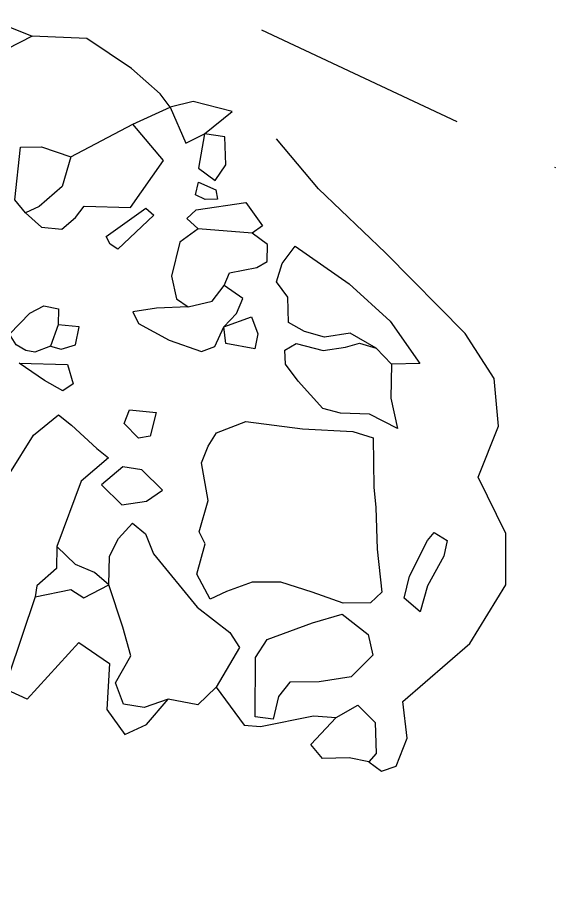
# Model space of a CAD drawing. Header units: metres. Extents: x -1500 to -958, y -1228 to -671.
# Drawn here: x -1249.1 to -1187, y -889.5 to -788.7 of the extents above; entities that cross this region are included whole.
import ezdxf

# ---------------------------------------------------------------- set-up
doc = ezdxf.new("R2010")
doc.units = ezdxf.units.M
doc.header["$LTSCALE"] = 25
doc.header["$MEASUREMENT"] = 0
doc.linetypes.add('STRICHPUNKTX2', pattern=[2, 1, -0.5, 0, -0.5])
for name, color, linetype in [('BEFUND', 1, 'CONTINUOUS'), ('GRABUNGSGRENZE', 3, 'STRICHPUNKTX2'), ('STEINE', 4, 'CONTINUOUS')]:
    doc.layers.add(name, color=color, linetype=linetype)

msp = doc.modelspace()

# ---------------------------------------------------------------- linework, layer by layer
at = {"layer": 'BEFUND'}
for points in [[(-1208.32, -874.93), (-1206.86, -876.02), (-1205.16, -875.44), (-1203.89, -872.19), (-1204.39, -867.96), (-1196.64, -861.25), (-1192.46, -854.43), (-1192.47, -848.52), (-1195.68, -842), (-1193.29, -836.07), (-1193.82, -830.56), (-1197.15, -825.36), (-1206.39, -816), (-1214.17, -808.59), (-1219.02, -802.81)], [(-1247.92, -867.68), (-1252.58, -865.55), (-1258.35, -861.16), (-1263.37, -858.52), (-1273.66, -859.14)], [(-1247.92, -867.68), (-1241.94, -861.11), (-1238.36, -863.56), (-1238.7, -868.9), (-1236.6, -871.79), (-1234.09, -870.61), (-1231.6, -867.69)], [(-1226.02, -866.3), (-1222.77, -870.68), (-1220.89, -870.86), (-1214.76, -869.63), (-1212.11, -869.82)]]:
    msp.add_lwpolyline(points, dxfattribs=at)
at = {"layer": 'GRABUNGSGRENZE', "flags": 128}
msp.add_lwpolyline([(-1220.77, -790.19), (-958.18, -913.04), (-962.05, -968.94), (-967.48, -997.14), (-965.03, -1019.9), (-967.86, -1048.04), (-965.9, -1079.62), (-965.22, -1160.86), (-969.27, -1228.22), (-1079, -1176.43), (-1251.24, -1096.23)], dxfattribs=at)
at = {"layer": 'STEINE'}
for points in [[(-1253.03, -794.19), (-1255.87, -792.43), (-1255.9, -790.24), (-1254.25, -788.88), (-1252.73, -788.74), (-1247.35, -790.93), (-1250.26, -792.43), (-1253.03, -794.19)], [(-1242.86, -804.88), (-1235.66, -801.12), (-1231.35, -799.15), (-1232.5, -797.6), (-1235.82, -794.65), (-1241.01, -791.2), (-1247.35, -790.93)], [(-1231.35, -799.15), (-1229.53, -803.31), (-1227.37, -802.22), (-1224.17, -799.62), (-1228.69, -798.48), (-1231.35, -799.15)], [(-1248.1, -811.38), (-1246.24, -813.04), (-1243.9, -813.28), (-1242.3, -811.92), (-1241.31, -810.61), (-1235.96, -810.75), (-1232.11, -805.3), (-1235.66, -801.12)], [(-1227.37, -802.22), (-1228.05, -806.18), (-1226.13, -807.64), (-1224.88, -805.82), (-1225.03, -802.56), (-1227.37, -802.22)], [(-1249.36, -809.86), (-1248.7, -803.77), (-1246.25, -803.71), (-1242.86, -804.88), (-1243.88, -808.33), (-1246.51, -810.64), (-1248.1, -811.38), (-1249.36, -809.86)], [(-1228.4, -809.29), (-1228.07, -807.81), (-1226.05, -808.71), (-1225.86, -809.78), (-1227.29, -809.81), (-1228.4, -809.29)], [(-1238.77, -814.12), (-1234.18, -810.83), (-1233.23, -811.66), (-1237.41, -815.57), (-1238.32, -814.99), (-1238.77, -814.12)], [(-1228.1, -813.21), (-1229.41, -812.02), (-1228.32, -811.02), (-1222.6, -810.19), (-1220.66, -812.87), (-1221.84, -813.72)], [(-1221.84, -813.72), (-1228.1, -813.21), (-1230.22, -814.76), (-1231.2, -818.72), (-1230.62, -821.33), (-1229.26, -822.27), (-1226.5, -821.6), (-1225.1, -819.78), (-1224.46, -818.32), (-1221.29, -817.7), (-1220.11, -817.01), (-1220.08, -815.02), (-1221.84, -813.72)], [(-1207.47, -827.04), (-1210.5, -825.31), (-1213.47, -825.77), (-1215.8, -825.13), (-1217.62, -824.08), (-1217.73, -821.12), (-1219.03, -819.37), (-1218.38, -817.24), (-1216.87, -815.22), (-1210.62, -819.6), (-1205.85, -823.9), (-1202.41, -828.8), (-1205.72, -828.9)], [(-1229.26, -822.27), (-1232.93, -822.41), (-1235.69, -822.83), (-1235, -824.17), (-1231.46, -826.11), (-1227.71, -827.44), (-1226.17, -826.85), (-1225.12, -824.57), (-1223.67, -823.02), (-1222.93, -821.29), (-1225.1, -819.78)], [(-1249.95, -825.41), (-1247.62, -823), (-1245.98, -822.16), (-1244.3, -822.49), (-1244.33, -824.33), (-1245.23, -826.81), (-1247.03, -827.5), (-1248.09, -827.33), (-1249.21, -826.65), (-1249.95, -825.41)], [(-1225.12, -824.57), (-1221.94, -823.4), (-1221.21, -825.4), (-1221.54, -827.13), (-1224.89, -826.51), (-1225.12, -824.57)], [(-1245.23, -826.81), (-1243.96, -827.14), (-1242.33, -826.65), (-1241.89, -824.57), (-1244.33, -824.33)], [(-1213.65, -834.03), (-1216.5, -830.87), (-1218, -828.91), (-1218.08, -827.28), (-1216.74, -826.49), (-1213.64, -827.3), (-1211.04, -826.93), (-1209.4, -826.45), (-1207.47, -827.04), (-1205.72, -828.9), (-1205.78, -832.82), (-1205.02, -836.35), (-1208.25, -834.67), (-1211.62, -834.57), (-1213.65, -834.03), (-1216.5, -830.87)], [(-1242.6, -831.18), (-1243.78, -831.98), (-1245.91, -830.77), (-1248.83, -828.79), (-1248.83, -828.79), (-1243.23, -828.93), (-1242.6, -831.18)], [(-1236.66, -835.76), (-1236.07, -834.19), (-1232.97, -834.49), (-1233.67, -837.23), (-1235, -837.47), (-1236.66, -835.76)], [(-1249.91, -841.53), (-1247.18, -837.13), (-1244.29, -834.77), (-1242.78, -835.97), (-1239.86, -838.67), (-1238.5, -839.76), (-1241.65, -842.46), (-1244.47, -850.01), (-1244.51, -852.56), (-1246.78, -854.56), (-1247.01, -855.83), (-1250.08, -865.01)], [(-1226.73, -856.09), (-1228.26, -853.22), (-1227.29, -849.71), (-1227.98, -848.33), (-1226.96, -844.67), (-1227.71, -840.33), (-1226.96, -838.41), (-1225.97, -836.84), (-1222.59, -835.52), (-1216.03, -836.38), (-1210.17, -836.68), (-1207.84, -837.43), (-1207.77, -843.14), (-1207.5, -845.48), (-1207.38, -850.33), (-1206.84, -855.28), (-1208.13, -856.53), (-1211.29, -856.59), (-1214.89, -855.31), (-1218.54, -854.13), (-1221.86, -854.13), (-1224.83, -855.21), (-1226.73, -856.09)], [(-1239.31, -842.85), (-1236.96, -845.18), (-1234.1, -844.77), (-1232.24, -843.47), (-1234.65, -841.14), (-1236.84, -840.8), (-1239.31, -842.85)], [(-1238.47, -854.43), (-1238.37, -851.12), (-1237.32, -849.1), (-1235.71, -847.29), (-1234.2, -848.54), (-1233.27, -850.85), (-1228.22, -857.04), (-1224.44, -859.95), (-1223.3, -861.7), (-1226.02, -866.3), (-1228.14, -868.35), (-1231.6, -867.69), (-1234.36, -868.66), (-1236.75, -868.27), (-1237.68, -865.81), (-1235.9, -862.68), (-1236.82, -859.35), (-1238.47, -854.43)], [(-1204.25, -855.98), (-1203.6, -853.44), (-1201.55, -849.3), (-1200.77, -848.39), (-1199.26, -849.33), (-1199.64, -851.11), (-1201.53, -854.55), (-1202.39, -857.59), (-1204.25, -855.98)], [(-1247.01, -855.83), (-1242.87, -854.98), (-1241.35, -855.97), (-1238.47, -854.43), (-1240.13, -853.03), (-1242.31, -852.08), (-1244.47, -850.01)], [(-1221.49, -869.73), (-1221.48, -862.85), (-1220.12, -860.78), (-1214.85, -858.83), (-1211.42, -857.86), (-1208.39, -860.2), (-1207.87, -862.6), (-1210.36, -865.11), (-1214.08, -865.67), (-1217.5, -865.71), (-1218.8, -867.38), (-1219.4, -870.02), (-1221.49, -869.73)], [(-1215.06, -872.94), (-1212.11, -869.82), (-1209.59, -868.39), (-1207.58, -870.4), (-1207.49, -873.97), (-1208.32, -874.93), (-1210.6, -874.48), (-1213.71, -874.54), (-1215.06, -872.94)]]:
    msp.add_lwpolyline(points, dxfattribs=at)

doc.saveas('drawing.dxf')
